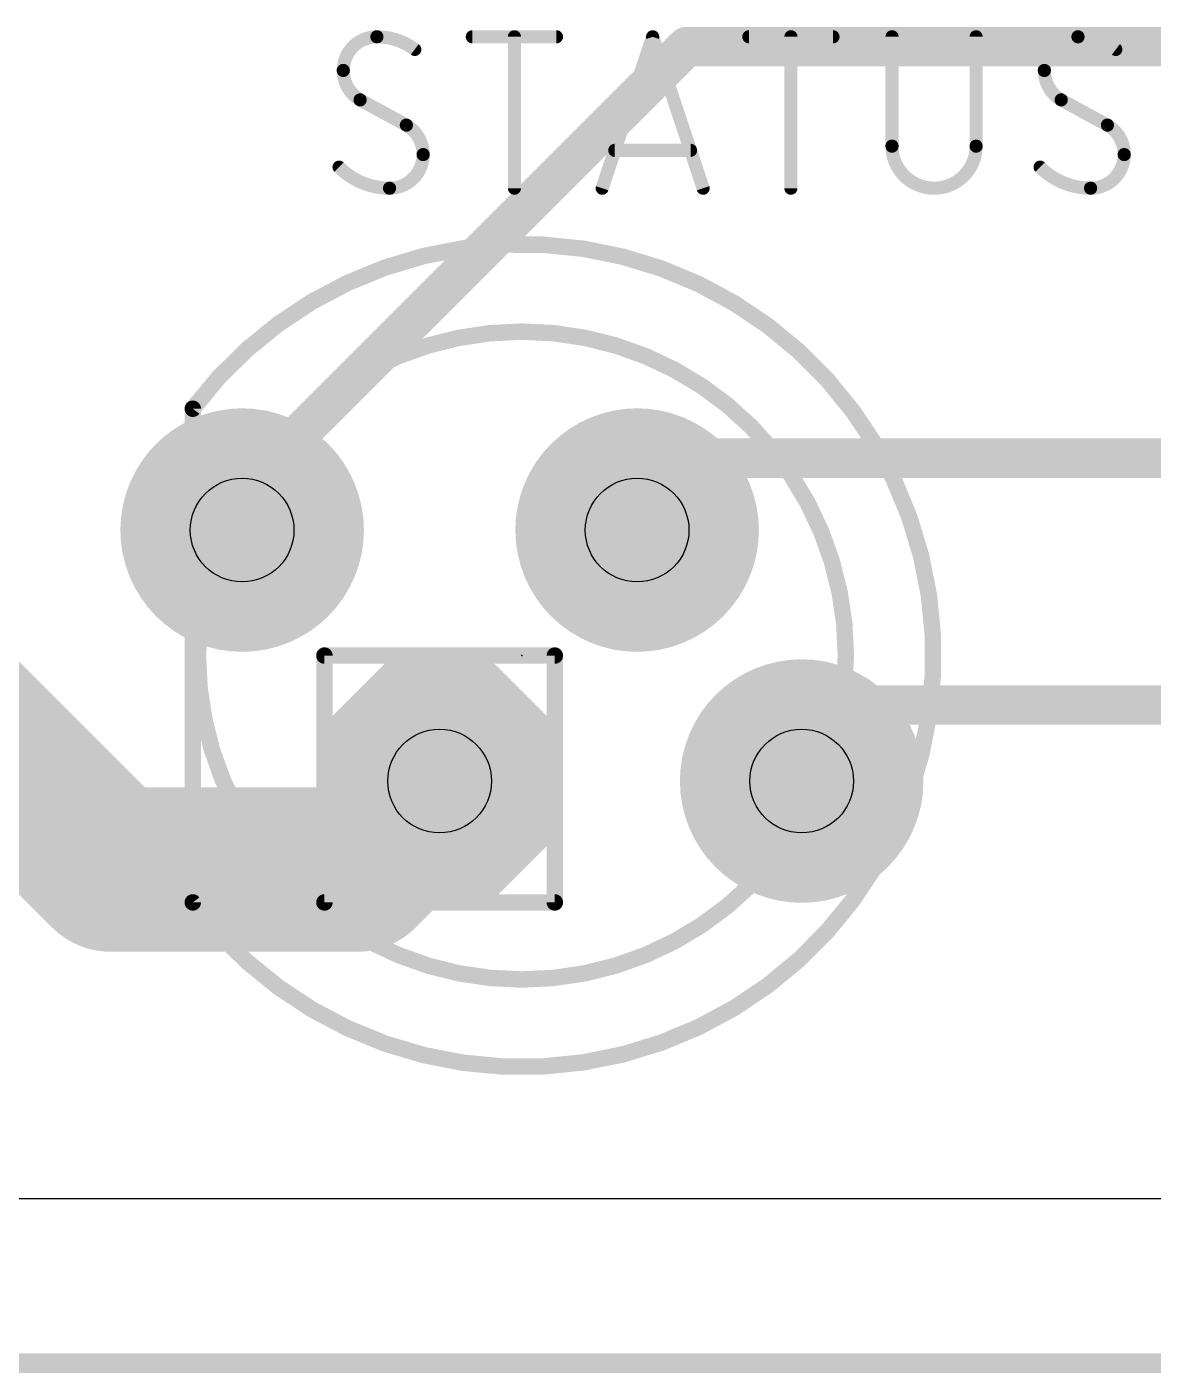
# Model space of a CAD drawing. Extents: x -0.05 to 2.15, y -0.05 to 2.68.
# Drawn here: x 0.3996 to 0.7418, y -0.053 to 0.356 of the extents above; entities that cross this region are included whole.
import ezdxf

# ---------------------------------------------------------------- set-up
doc = ezdxf.new("R2010")
doc.units = 0
for name, color, linetype in [('1', 12, 'CONTINUOUS'), ('16', 132, 'CONTINUOUS'), ('17', 110, 'CONTINUOUS'), ('20', 31, 'CONTINUOUS'), ('21', 253, 'CONTINUOUS'), ('23', 53, 'CONTINUOUS'), ('25', 253, 'CONTINUOUS'), ('29', 253, 'CONTINUOUS'), ('30', 253, 'CONTINUOUS'), ('44', 253, 'CONTINUOUS')]:
    doc.layers.add(name, color=color, linetype=linetype)

# ---------------------------------------------------------------- blocks, each defined once
blk = doc.blocks.new('ROUNDP')
at = {"const_width": 0.5}
blk.add_lwpolyline([(0, -0.25, 1), (0, 0.25, 1), (0, -0.25)], format="xyb", dxfattribs=at)
blk = doc.blocks.new('OCTAGONP')
at = {"const_width": 0.5}
blk.add_lwpolyline([(-0.25, -0.103553), (-0.25, 0.103553), (-0.103553, 0.25), (0.103553, 0.25), (0.25, 0.103553), (0.25, -0.103553), (0.103553, -0.25), (-0.103553, -0.25), (-0.25, -0.103553), (-0.25, 0.103553)], dxfattribs=at)

msp = doc.modelspace()

# ---------------------------------------------------------------- linework, layer by layer
at = {"layer": '1'}
for points, const_width in [([(0.475, 0.225), (0.6, 0.35)], 0.012), ([(0.6, 0.35), (1.125, 0.35)], 0.012), ([(0.2, 0.325), (0.425, 0.1)], 0.05), ([(0.475, 0.225), (0.465, 0.203126)], 0.012), ([(0.6, 0.225), (0.585, 0.203126)], 0.012), ([(0.6, 0.225), (1.15, 0.225)], 0.012), ([(0.65, 0.15), (0.635, 0.126874)], 0.012), ([(0.65, 0.15), (1.225, 0.15)], 0.012), ([(0.525, 0.125), (0.525, 0.126874)], 0.05), ([(0.5, 0.1), (0.525, 0.125)], 0.05), ([(0.425, 0.1), (0.5, 0.1)], 0.05), ([(0.05, -0.05), (2.05, -0.05)], 0.006)]:
    msp.add_lwpolyline(points, dxfattribs=dict(at, const_width=const_width))
for points, const_width in [([(0.6, 0.353, 1), (0.6, 0.347)], 0.006), ([(0.602121, 0.347879, 1), (0.597879, 0.352121)], 0.006), ([(0.472879, 0.227121, 1), (0.477121, 0.222879)], 0.006), ([(0.477728, 0.223753, 1), (0.472272, 0.226247)], 0.006), ([(0.6, 0.228, 1), (0.6, 0.222)], 0.006), ([(0.602474, 0.223303, 1), (0.597526, 0.226697)], 0.006), ([(0.462272, 0.204373, 1), (0.467728, 0.201879)], 0.006), ([(0.582526, 0.204823, 1), (0.587474, 0.201429)], 0.006), ([(0.65, 0.153, 1), (0.65, 0.147)], 0.006), ([(0.652517, 0.148367, 1), (0.647483, 0.151633)], 0.006), ([(0.5375, 0.126874, 1), (0.5125, 0.126874)], 0.025), ([(0.533839, 0.116161, 1), (0.516161, 0.133839)], 0.025), ([(0.5125, 0.125, 1), (0.5375, 0.125)], 0.025), ([(0.632483, 0.128507, 1), (0.637517, 0.125241)], 0.006), ([(0.425, 0.1125, 1), (0.425, 0.0875)], 0.025), ([(0.5, 0.0875, 1), (0.5, 0.1125)], 0.025), ([(0.416161, 0.091161, 1), (0.433839, 0.108839)], 0.025), ([(0.491161, 0.108839, 1), (0.508839, 0.091161)], 0.025)]:
    msp.add_lwpolyline(points, format="xyb", dxfattribs=dict(at, const_width=const_width))
at = {"layer": '16', "const_width": 0.006}
msp.add_lwpolyline([(0.05, -0.05), (2.1, -0.05)], dxfattribs=at)
at = {"layer": '20'}
msp.add_line((0, 0), (2.15, 0), dxfattribs=at)
at = {"layer": '21'}
for points, const_width in [([(0.505945, 0.353, 0.414217), (0.495723, 0.342778)], 0.004), ([(0.517445, 0.349167, 0.162274), (0.505945, 0.353)], 0.004), ([(0.505945, 0.354, 1), (0.505945, 0.352)], 0.002), ([(0.505945, 0.352, 1), (0.505945, 0.354)], 0.002), ([(0.534945, 0.354, 1), (0.534945, 0.352)], 0.002), ([(0.548723, 0.353, 1), (0.546723, 0.353)], 0.002), ([(0.5605, 0.352, 1), (0.5605, 0.354)], 0.002), ([(0.590671, 0.353316, 1), (0.588774, 0.352684)], 0.002), ([(0.590671, 0.352684, 1), (0.588774, 0.353316)], 0.002), ([(0.618945, 0.354, 1), (0.618945, 0.352)], 0.002), ([(0.632722, 0.353, 1), (0.630722, 0.353)], 0.002), ([(0.6445, 0.352, 1), (0.6445, 0.354)], 0.002), ([(0.663445, 0.353, 1), (0.661445, 0.353)], 0.002), ([(0.689, 0.353, 1), (0.687, 0.353)], 0.002), ([(0.718945, 0.353, 0.414217), (0.708722, 0.342778)], 0.004), ([(0.718945, 0.354, 1), (0.718944, 0.352)], 0.002), ([(0.730445, 0.349167, 0.162274), (0.718945, 0.353)], 0.004), ([(0.718945, 0.352, 1), (0.718945, 0.354)], 0.002), ([(0.516845, 0.348367, 1), (0.518045, 0.349967)], 0.002), ([(0.729845, 0.348367, 1), (0.731045, 0.349967)], 0.002), ([(0.495723, 0.342778, 0.265567), (0.500834, 0.333833)], 0.004), ([(0.496723, 0.342778, 1), (0.494723, 0.342778)], 0.002), ([(0.494723, 0.342778, 1), (0.496723, 0.342778)], 0.002), ([(0.708722, 0.342778, 0.265567), (0.713833, 0.333833)], 0.004), ([(0.709722, 0.342778, 1), (0.707722, 0.342778)], 0.002), ([(0.707722, 0.342778, 1), (0.709722, 0.342778)], 0.002), ([(0.501313, 0.334711, 1), (0.500355, 0.332955)], 0.002), ([(0.500326, 0.332972, 1), (0.501341, 0.334695)], 0.002), ([(0.714312, 0.334711, 1), (0.713354, 0.332955)], 0.002), ([(0.713326, 0.332972, 1), (0.714341, 0.334695)], 0.002), ([(0.52, 0.317222, 0.265565), (0.514889, 0.326167)], 0.004), ([(0.515397, 0.327028, 1), (0.514382, 0.325305)], 0.002), ([(0.514411, 0.325289, 1), (0.515368, 0.327044)], 0.002), ([(0.733, 0.317222, 0.265565), (0.727889, 0.326167)], 0.004), ([(0.728397, 0.327028, 1), (0.727381, 0.325305)], 0.002), ([(0.72741, 0.325289, 1), (0.728368, 0.327044)], 0.002), ([(0.509778, 0.307, 0.414214), (0.52, 0.317222)], 0.004), ([(0.521, 0.317222, 1), (0.519, 0.317222)], 0.002), ([(0.578223, 0.3195, 1), (0.578223, 0.3175)], 0.002), ([(0.601223, 0.3175, 1), (0.601223, 0.3195)], 0.002), ([(0.662445, 0.319778, 1), (0.688, 0.319778)], 0.004), ([(0.663445, 0.319778, 1), (0.661445, 0.319778)], 0.002), ([(0.661445, 0.319778, 1), (0.663445, 0.319778)], 0.002), ([(0.689, 0.319778, 1), (0.687, 0.319778)], 0.002), ([(0.687, 0.319778, 1), (0.689, 0.319778)], 0.002), ([(0.722778, 0.307, 0.414214), (0.733, 0.317222)], 0.004), ([(0.734, 0.317222, 1), (0.732, 0.317222)], 0.002), ([(0.494445, 0.313389, 0.199996), (0.509778, 0.307)], 0.004), ([(0.495155, 0.314093, 1), (0.493735, 0.312685)], 0.002), ([(0.519, 0.317222, 1), (0.521, 0.317222)], 0.002), ([(0.708155, 0.314093, 1), (0.706734, 0.312685)], 0.002), ([(0.707445, 0.313389, 0.199996), (0.722778, 0.307)], 0.004), ([(0.732, 0.317222, 1), (0.734, 0.317222)], 0.002), ([(0.509778, 0.308, 1), (0.509778, 0.306)], 0.002), ([(0.509778, 0.306, 1), (0.509778, 0.308)], 0.002), ([(0.546723, 0.307, 1), (0.548723, 0.307)], 0.002), ([(0.573441, 0.307316, 1), (0.575338, 0.306684)], 0.002), ([(0.604107, 0.306684, 1), (0.606005, 0.307316)], 0.002), ([(0.630722, 0.307, 1), (0.632722, 0.307)], 0.002), ([(0.722778, 0.308, 1), (0.722778, 0.306)], 0.002), ([(0.722778, 0.306, 1), (0.722778, 0.308)], 0.002), ([(0.45, 0.09, 3), (0.45, 0.24)], 0.005), ([(0.55, 0.066575, 1), (0.55, 0.263425, 1), (0.55, 0.066575)], 0.005), ([(0.45125, 0.24, 1), (0.44875, 0.24)], 0.0025), ([(0.449, 0.24075, 1), (0.451, 0.23925)], 0.0025), ([(0.451, 0.09075, 1), (0.449, 0.08925)], 0.0025), ([(0.44875, 0.09, 1), (0.45125, 0.09)], 0.0025)]:
    msp.add_lwpolyline(points, format="xyb", dxfattribs=dict(at, const_width=const_width))
for points, const_width in [([(0.534945, 0.353), (0.5605, 0.353)], 0.004), ([(0.547723, 0.307), (0.547723, 0.353)], 0.004), ([(0.574389, 0.307), (0.589723, 0.353)], 0.004), ([(0.589723, 0.353), (0.605056, 0.307)], 0.004), ([(0.618945, 0.353), (0.6445, 0.353)], 0.004), ([(0.631722, 0.307), (0.631722, 0.353)], 0.004), ([(0.662445, 0.353), (0.662445, 0.319778)], 0.004), ([(0.688, 0.319778), (0.688, 0.353)], 0.004), ([(0.514889, 0.326167), (0.500834, 0.333833)], 0.004), ([(0.727889, 0.326167), (0.713833, 0.333833)], 0.004), ([(0.601223, 0.3185), (0.578223, 0.3185)], 0.004), ([(0.45, 0.24), (0.45, 0.09)], 0.005)]:
    msp.add_lwpolyline(points, dxfattribs=dict(at, const_width=const_width))
at = {"layer": '23'}
msp.add_point((0.55, 0.165), dxfattribs=at)
at = {"layer": '25', "const_width": 0.005}
for points in [[(0.49, 0.165), (0.56, 0.165)], [(0.49, 0.09), (0.49, 0.165)], [(0.56, 0.165), (0.56, 0.09)], [(0.56, 0.09), (0.49, 0.09)]]:
    msp.add_lwpolyline(points, dxfattribs=at)
at = {"layer": '25', "const_width": 0.0025}
for points in [[(0.49, 0.16625, 1), (0.49, 0.16375)], [(0.49125, 0.165, 1), (0.48875, 0.165)], [(0.56125, 0.165, 1), (0.55875, 0.165)], [(0.56, 0.16375, 1), (0.56, 0.16625)], [(0.49, 0.09125, 1), (0.49, 0.08875)], [(0.48875, 0.09, 1), (0.49125, 0.09)], [(0.55875, 0.09, 1), (0.56125, 0.09)], [(0.56, 0.08875, 1), (0.56, 0.09125)]]:
    msp.add_lwpolyline(points, format="xyb", dxfattribs=at)
at = {"layer": '44'}
for centre in [(0.465, 0.203126), (0.585, 0.203126), (0.525, 0.126874), (0.635, 0.126874)]:
    msp.add_circle(centre, 0.015748, dxfattribs=at)

# ---------------------------------------------------------------- block references
at = {"layer": '17', "xscale": 0.066, "yscale": 0.066, "rotation": 90}
for name, p in [('ROUNDP', (0.465, 0.203126)), ('ROUNDP', (0.465, 0.203126)), ('ROUNDP', (0.585, 0.203126)), ('ROUNDP', (0.585, 0.203126)), ('OCTAGONP', (0.525, 0.126874)), ('OCTAGONP', (0.525, 0.126874)), ('ROUNDP', (0.635, 0.126874)), ('ROUNDP', (0.635, 0.126874))]:
    msp.add_blockref(name, p, dxfattribs=at)
at = {"layer": '29', "xscale": 0.074, "yscale": 0.074, "rotation": 90}
for name, p in [('ROUNDP', (0.465, 0.203126)), ('ROUNDP', (0.585, 0.203126)), ('OCTAGONP', (0.525, 0.126874)), ('ROUNDP', (0.635, 0.126874))]:
    msp.add_blockref(name, p, dxfattribs=at)
at = {"layer": '30', "xscale": 0.074, "yscale": 0.074, "rotation": 90}
for name, p in [('ROUNDP', (0.465, 0.203126)), ('ROUNDP', (0.585, 0.203126)), ('OCTAGONP', (0.525, 0.126874)), ('ROUNDP', (0.635, 0.126874))]:
    msp.add_blockref(name, p, dxfattribs=at)

doc.saveas('drawing.dxf')
